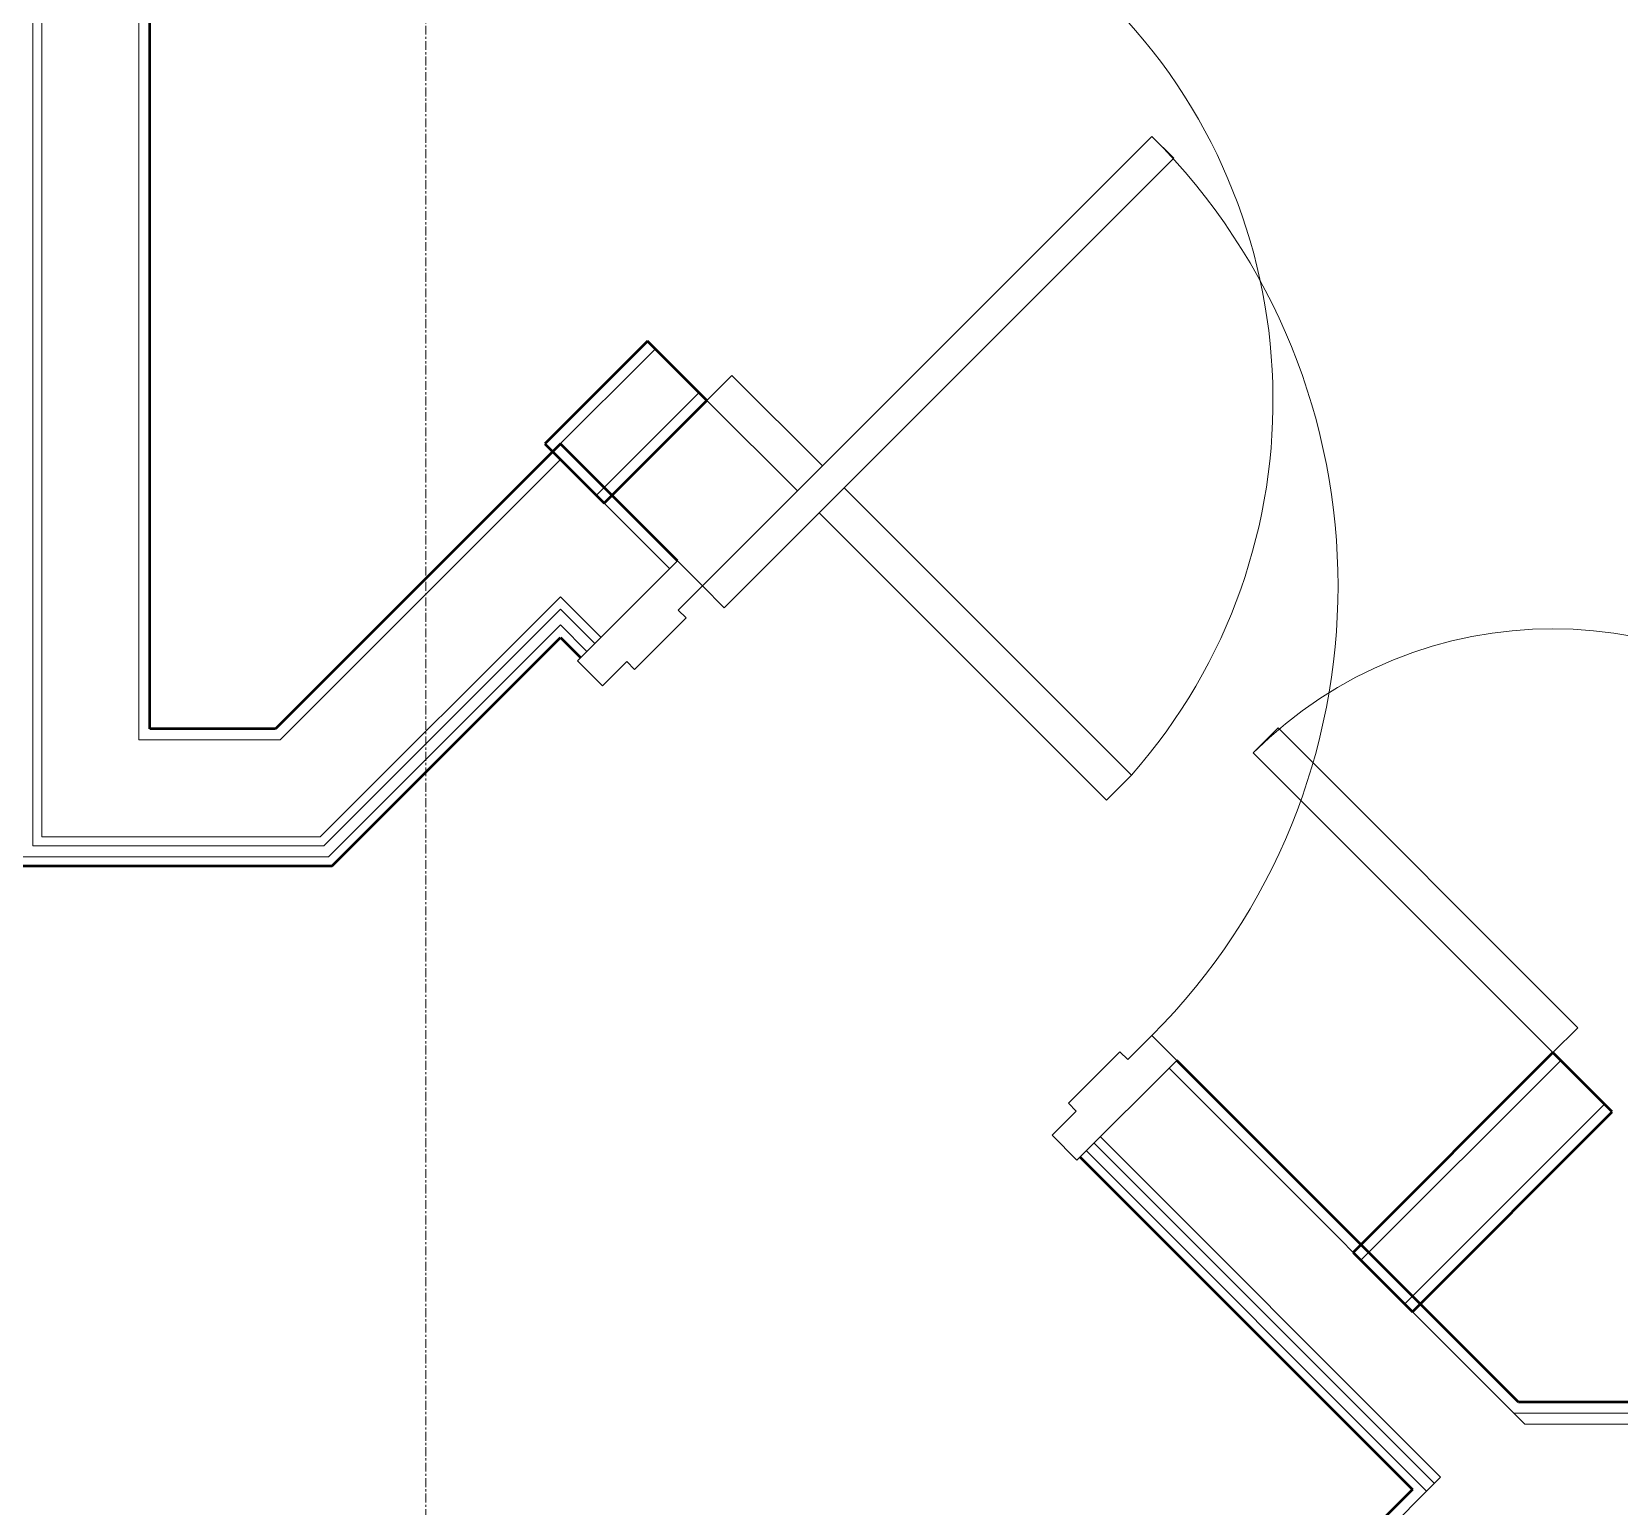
# Model space of a CAD drawing. Header units: inches. Extents: x -4266 to -1814, y 9706 to 12441.
# Drawn here: x -2522.6 to -2432.7, y 11681.3 to 11764.8 of the extents above; entities that cross this region are included whole.
import ezdxf

# ---------------------------------------------------------------- set-up
doc = ezdxf.new("R2010")
doc.units = ezdxf.units.IN
doc.header["$MEASUREMENT"] = 0
doc.linetypes.add('Grid Line 1_2_', pattern=[0.875, 0.5, -0.125, 0.125, -0.125])
for name, color, linetype, lineweight in [('A-DOOR-1', 7, 'Continuous', 9), ('A-DOOR-2', 50, 'Continuous', 20), ('A-DOOR-8', 31, 'Continuous', 9), ('A-DOOR-9', 31, 'Continuous', 20), ('A-DOOR-FRAM', 31, 'Continuous', 20), ('A-WALL', 113, 'Continuous', 13), ('A-WALL-3', 250, 'Continuous', 50), ('A-WALL-4', 10, 'Continuous', 13), ('I-WALL-3', 2, 'Continuous', 50), ('S-GRID-1', 1, 'Grid Line 1_2_', 9)]:
    doc.layers.add(name, color=color, linetype=linetype, lineweight=lineweight)

msp = doc.modelspace()

# ---------------------------------------------------------------- linework, layer by layer
at = {"layer": 'A-DOOR-1'}
for centre, radius, start, end in [((-2484.39861, 11743.9619), 32.06659, 318.5758705, 45), ((-2436.48116, 11707.02654), 24, 45, 135)]:
    msp.add_arc(centre, radius, start, end, dxfattribs=at)
at = {"layer": 'A-DOOR-2'}
for p, q in [((-2484.39861, 11743.9619), (-2482.9844, 11745.37612)), ((-2482.9844, 11745.37612), (-2477.85787, 11740.24959)), ((-2484.39861, 11743.9619), (-2479.27209, 11738.83538)), ((-2476.62044, 11739.01215), (-2460.35404, 11722.74576)), ((-2478.03465, 11737.59794), (-2461.76825, 11721.33154)), ((-2453.45173, 11723.9971), (-2452.03751, 11725.41131)), ((-2452.03751, 11725.41131), (-2435.06695, 11708.44075)), ((-2436.48116, 11707.02654), (-2453.45173, 11723.9971)), ((-2461.76825, 11721.33154), (-2460.35404, 11722.74576)), ((-2435.06695, 11708.44075), (-2436.48116, 11707.02654))]:
    msp.add_line(p, q, dxfattribs=at)
at = {"layer": 'A-DOOR-8'}
msp.add_arc((-2484.64832, 11733.45914), 36, 315, 45, dxfattribs=at)
at = {"layer": 'A-DOOR-9'}
for p, q in [((-2484.64832, 11733.45914), (-2459.19248, 11758.91499)), ((-2459.19248, 11758.91499), (-2457.95504, 11757.67755)), ((-2457.95504, 11757.67755), (-2483.41088, 11732.22171)), ((-2483.41088, 11732.22171), (-2484.64832, 11733.45914))]:
    msp.add_line(p, q, dxfattribs=at)
at = {"layer": 'A-DOOR-FRAM'}
for p, q in [((-2491.71939, 11729.2165), (-2486.06254, 11734.87336)), ((-2486.06254, 11734.87336), (-2484.64832, 11733.45914)), ((-2484.64832, 11733.45914), (-2486.01834, 11732.08912)), ((-2485.5764, 11731.64718), (-2488.49321, 11728.73037)), ((-2486.01834, 11732.08912), (-2485.5764, 11731.64718)), ((-2490.30518, 11727.80229), (-2491.71939, 11729.2165)), ((-2488.93516, 11729.17231), (-2490.30518, 11727.80229)), ((-2488.49321, 11728.73037), (-2488.93516, 11729.17231)), ((-2460.5625, 11706.63328), (-2459.19248, 11708.0033)), ((-2459.19248, 11708.0033), (-2457.77826, 11706.58908)), ((-2463.92125, 11704.15841), (-2461.00444, 11707.07522)), ((-2461.00444, 11707.07522), (-2460.5625, 11706.63328)), ((-2457.77826, 11706.58908), (-2463.43512, 11700.93223)), ((-2464.84933, 11702.34644), (-2463.47931, 11703.71646)), ((-2463.47931, 11703.71646), (-2463.92125, 11704.15841)), ((-2463.43512, 11700.93223), (-2464.84933, 11702.34644))]:
    msp.add_line(p, q, dxfattribs=at)
at = {"layer": 'A-WALL'}
for p, q in [((-2516.57374, 11724.7394), (-2516.57374, 12081.6894)), ((-2522.57374, 11718.7394), (-2522.57374, 11837.1894)), ((-2522.07374, 11719.2394), (-2522.07374, 11837.1894)), ((-2508.57086, 11724.7394), (-2492.69166, 11740.6186)), ((-2492.69166, 11740.6186), (-2486.50448, 11734.43141)), ((-2506.29269, 11719.2394), (-2492.69166, 11732.84042)), ((-2506.08558, 11718.7394), (-2492.69166, 11732.13332)), ((-2492.69166, 11732.84042), (-2490.39356, 11730.54233)), ((-2492.69166, 11732.13332), (-2490.74712, 11730.18877)), ((-2492.69166, 11731.24943), (-2505.8267, 11718.1144)), ((-2492.69166, 11731.24943), (-2491.18906, 11729.74683)), ((-2516.57374, 11724.7394), (-2508.57086, 11724.7394)), ((-2522.57374, 11718.7394), (-2506.08558, 11718.7394)), ((-2522.07374, 11719.2394), (-2506.29269, 11719.2394)), ((-2639.69874, 11718.1144), (-2505.8267, 11718.1144)), ((-2458.22021, 11706.14714), (-2438.06246, 11685.9894)), ((-2462.46285, 11701.9045), (-2443.19419, 11682.63584)), ((-2462.10929, 11702.25806), (-2442.84063, 11682.9894)), ((-2462.90479, 11701.46256), (-2443.63613, 11682.1939)), ((-2105.82374, 11686.6144), (-2438.68746, 11686.6144)), ((-2105.82374, 11685.9894), (-2438.06246, 11685.9894)), ((-2442.84063, 11682.9894), (-2462.10929, 11663.72074))]:
    msp.add_line(p, q, dxfattribs=at)
at = {"layer": 'A-WALL-3'}
for p, q in [((-2487.75737, 11747.32066), (-2493.577, 11741.50103)), ((-2484.39861, 11743.9619), (-2487.75737, 11747.32066)), ((-2490.21824, 11738.14227), (-2484.39861, 11743.9619)), ((-2493.577, 11741.50103), (-2490.21824, 11738.14227)), ((-2436.48116, 11707.02654), (-2447.79038, 11695.71732)), ((-2433.12241, 11703.66778), (-2436.48116, 11707.02654)), ((-2444.43162, 11692.35856), (-2433.12241, 11703.66778)), ((-2447.79038, 11695.71732), (-2444.43162, 11692.35856))]:
    msp.add_line(p, q, dxfattribs=at)
at = {"layer": 'A-WALL-4'}
for p, q in [((-2487.31543, 11746.87872), (-2493.13506, 11741.05909)), ((-2484.84055, 11744.40384), (-2490.66018, 11738.58421)), ((-2436.03922, 11706.58459), (-2447.34844, 11695.27538)), ((-2433.56435, 11704.10972), (-2444.87357, 11692.8005))]:
    msp.add_line(p, q, dxfattribs=at)
at = {"layer": 'I-WALL-3'}
for p, q in [((-2515.94874, 11725.3644), (-2515.94874, 11837.1894)), ((-2492.69166, 11741.50248), (-2508.82975, 11725.3644)), ((-2486.06254, 11734.87336), (-2492.69166, 11741.50248)), ((-2505.61959, 11717.6144), (-2492.69166, 11730.54233)), ((-2492.69166, 11730.54233), (-2491.54261, 11729.39328)), ((-2508.82975, 11725.3644), (-2515.94874, 11725.3644)), ((-2640.19874, 11717.6144), (-2505.61959, 11717.6144)), ((-2438.42858, 11687.2394), (-2457.77826, 11706.58908)), ((-2463.25834, 11701.10901), (-2444.43162, 11682.28229)), ((-2105.82374, 11687.2394), (-2438.42858, 11687.2394)), ((-2444.43162, 11682.28229), (-2462.55123, 11664.16268))]:
    msp.add_line(p, q, dxfattribs=at)
at = {"layer": 'S-GRID-1'}
msp.add_line((-2500.32374, 9836.17969), (-2500.32374, 12376.79045), dxfattribs=at)

doc.saveas('drawing.dxf')
